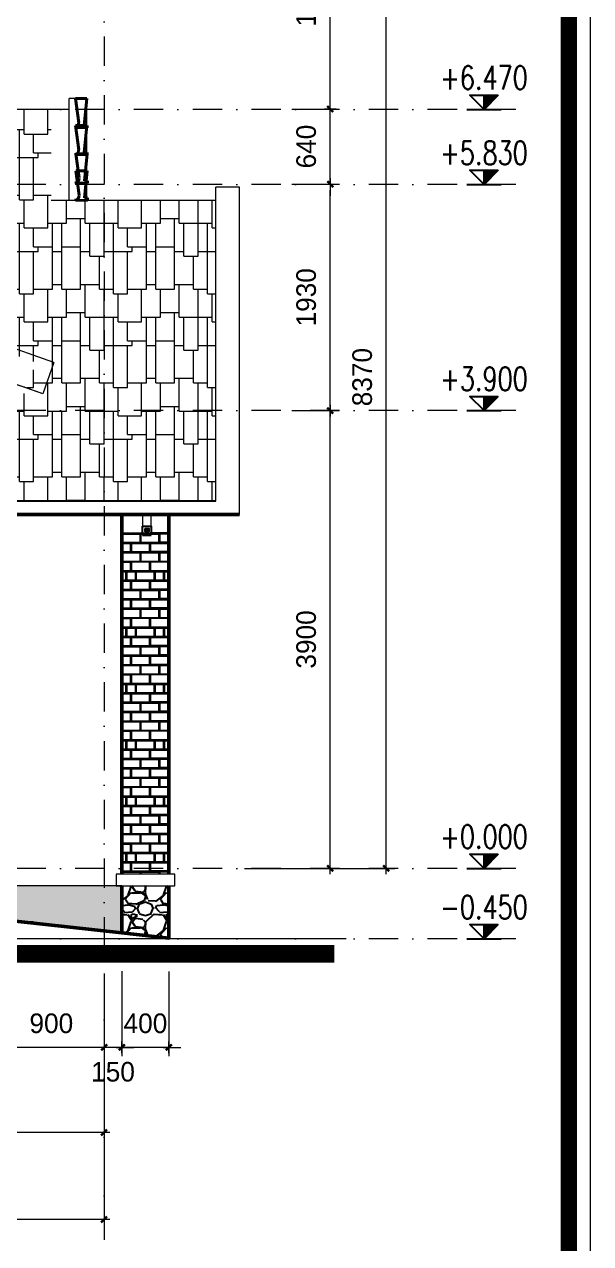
# Model space of a CAD drawing. Header units: millimetres. Extents: x 615730 to 2792744, y 139412 to 597571.
# Drawn here: x 1365610 to 1370430, y 287548 to 297935 of the extents above; entities that cross this region are included whole.
import ezdxf
from ezdxf.enums import TextEntityAlignment as Align

# ---------------------------------------------------------------- set-up
doc = ezdxf.new("R2010")
doc.units = ezdxf.units.MM
doc.header["$MEASUREMENT"] = 0
doc.header["$PDMODE"] = 34
doc.linetypes.add('DASHDOT', pattern=[1, 0.5, -0.25, 0, -0.25])
doc.layers.get('0').update_dxf_attribs({"lineweight": 5})
for name, color, linetype, lineweight in [('1', 1, 'Continuous', 40), ('3', 7, 'Continuous', 18), ('5-020', 5, 'Continuous', 15), ('DIM', 7, 'Continuous', 50), ('HATCH', 42, 'Continuous', 5), ('KITCHEN', 4, 'Continuous', 20), ('KT', 148, 'Continuous', 18), ('NET-THAY', 4, 'Continuous', 20), ('thay', 7, 'Continuous', 15), ('TIM TRUC', 149, 'DASHDOT', 9)]:
    doc.layers.add(name, color=color, linetype=linetype, lineweight=lineweight)
for name, color, linetype in [('8', 8, 'Continuous'), ('CUADI', 40, 'Continuous'), ('H', 252, 'Continuous'), ('HACH', 250, 'Continuous'), ('noi that', 29, 'Continuous'), ('TEXT', 2, 'Continuous'), ('VL', 155, 'Continuous')]:
    doc.layers.add(name, color=color, linetype=linetype)
doc.styles.add('DIM', font='txt.shx', dxfattribs={"height": 120})
doc.styles.add('VNI-AVO', font='vni-roms.shx')
doc.dimstyles.new('1-50b', dxfattribs={"dimtxt": 167, "dimasz": 50, "dimexe": 75, "dimexo": 150, "dimgap": 120, "dimtad": 1, "dimdec": 0, "dimzin": 12, "dimtxsty": 'VNI-AVO', "dimblk": ']', "dimcen": 0, "dimdle": 50, "dimclrd": 252, "dimclre": 252, "dimclrt": 2, "dimadec": 0, "dimazin": 0, "dimtfac": 1, "dimtdec": 0, "dimtix": 1, "dimtmove": 2, "dimatfit": 0, "dimldrblk": 'OPEN90', "dimfxl": 1, "dimlwd": -1, "dimlwe": -1, "dimarcsym": 0})
pattern_1 = [(228.0128, (599454.977, 300), (-2399.99946965, -2700.0004025), [40.3608, -3995.7264]), (184.9697, (599427.977, 270), (3600.00031546, 299.9973921), [69.2604, -6856.7775]), (132.5104, (599358.977, 264), (2999.9972155, -3300.00260216), [48.8364, -4834.8096]), (267.2737, (599241.977, 189), (299.99880532, 6000.0000885), [63.0714, -6244.0674]), (292.8337, (599238.977, 126), (-1500.00297163, 3599.99892353), [61.8465, -6122.8119]), (357.2737, (599262.977, 69), (-6000.0000885, 299.99880532), [63.0714, -6244.0674]), (37.6942, (599325.977, 66), (-3900.00220369, -2999.99712155), [83.4087, -8257.4547]), (72.2553, (599391.977, 117), (2100.00322881, 6599.99886937), [78.7464, -7795.8963]), (121.4296, (599415.977, 192), (-2400.00247025, 3899.99851095), [63.285, -6265.2219]), (175.2364, (599382.977, 246), (3300.0002839, -299.9974598), [72.2496, -3540.2289]), (222.3974, (599310.977, 252), (-3600.00220532, -3299.9976246), [93.4344, -9250.0125]), (138.8141, (599538.977, 186), (-2100.000884, 1799.999194), [31.8903, -3157.1532]), (171.4692, (599514.977, 207), (3899.99948544, -600.002373), [60.6711, -6006.4533]), (225, (599454.98, 216), (-3e-14, -300.000093), [42.4263, -381.8376]), (203.1986, (599433.977, 252), (1499.9999192, 600.0003976), [22.8474, -2261.8845]), (291.8014, (599412.977, 243), (-299.999973, 900.000082), [32.3109, -1583.2386]), (30.9638, (599424.977, 213), (899.9994067, 600.000745), [52.4787, -1696.8069]), (161.5651, (599469.98, 240), (600.00013, -299.999521), [37.9473, -910.7361]), (16.3895, (599238.977, 243), (3000.00065952, 899.99781295), [53.16, -5262.8535]), (70.3462, (599289.977, 258), (-1199.9985742, -3300.0006407), [44.5983, -4415.2224]), (293.1986, (599469.977, 300), (-600.0003976, 1499.9999192), [45.6945, -2239.0374]), (343.6105, (599487.977, 258), (-3000.00065952, 899.99781295), [53.16, -5262.8535]), (339.444, (599238.977, 57), (-1500.0005534, 599.998799), [51.264, -2511.9372]), (294.7751, (599286.977, 39), (-1499.9976568, 3300.00102655), [42.9534, -4252.3929]), (66.8014, (599472.977, 0), (600.0003976, 1499.9999192), [45.6945, -2239.0374]), (17.354, (599490.977, 42), (-3900.00060573, -1199.99835068), [50.2893, -4978.6272]), (69.444, (599325.977, 0), (-599.998799, -1500.0005534), [25.632, -2537.5692]), (101.3099, (599454.977, 0), (-299.9992896, 1200.0002257), [15.297, -1514.4087]), (165.9638, (599451.98, 15), (900.000164, -299.999417), [61.8465, -1175.085]), (186.009, (599391.977, 30), (2999.99992527, 299.99979524), [57.315, -5674.1769]), (303.6901, (599424.98, 186), (-300.0004, 599.999867), [43.2666, -1038.3987]), (353.1572, (599448.977, 150), (5099.99980964, -600.00239938), [75.5382, -7478.2689]), (60.9454, (599523.977, 141), (-1200.0000082, -2100.0001154), [30.8868, -3057.8022]), (90, (599538.98, 168), (-300, 300), [18, -282]), (120.2564, (599385.977, 39), (1199.99846604, -2100.00073676), [41.6772, -4126.056]), (48.0128, (599364.977, 75), (2399.99946965, 2700.0004025), [80.7216, -3955.3656]), (0, (599418.98, 135), (300, 300), [78, -222]), (325.3048, (599496.977, 135), (-2999.9982777, 2100.0025829), [47.4342, -4695.9822]), (254.0546, (599535.977, 108), (-299.9999668, -1200.000038), [43.6806, -2140.3524]), (207.646, (599523.977, 66), (-5699.99874215, -3000.00231395), [71.1195, -7040.8422]), (175.4261, (599460.977, 33), (-3900.0001675, 299.99844035), [75.2397, -7448.7222])]

# ---------------------------------------------------------------- blocks, each defined once
blk = doc.blocks.new('NGOI BO 001a')
for p, q in [((228, 80), (228, 107)), ((248, 107), (228, 107)), ((248, 10), (248, 107)), ((228, 80), (-2, 97)), ((0, 0), (-2, 97)), ((206, 34), (0, 0))]:
    blk.add_line(p, q)
blk.add_arc((211, -6), 39.8, 8.3095, 96.7156)
blk = doc.blocks.new(']')
for p, q in [((1, 0), (-1, 0)), ((0, 1), (0, -1))]:
    blk.add_line(p, q)
at = {"color": 9, "const_width": 0.4}
blk.add_lwpolyline([(-0.51, -0.51), (0.51, 0.51)], dxfattribs=at)
blk = doc.blocks.new('*D2702')
at = {"layer": 'DEFPOINTS', "color": 0, "ltscale": 10, "transparency": 16777216}
for p in [(1363789, 290000), (1366288, 290000), (1363789, 288495)]:
    blk.add_point(p, dxfattribs=at)
at = {"layer": 'KT', "color": 252, "ltscale": 10, "transparency": 16777216}
for p, q in [((1363789, 289850), (1363789, 288420)), ((1366288, 289850), (1366288, 288420)), ((1366238, 288495), (1363839, 288495))]:
    blk.add_line(p, q, dxfattribs=at)
at = {"layer": 'KT', "color": 252, "ltscale": 10, "transparency": 16777216, "xscale": 50, "yscale": 50, "zscale": 50, "rotation": 180}
blk.add_blockref(']', (1363789, 288495), dxfattribs=at)
at = {"layer": 'KT', "color": 252, "ltscale": 10, "transparency": 16777216, "xscale": 50, "yscale": 50, "zscale": 50}
blk.add_blockref(']', (1366288, 288495), dxfattribs=at)
at = {"layer": 'KT', "color": 2, "ltscale": 10, "transparency": 16777216, "insert": (1365039, 288699), "char_height": 167, "attachment_point": 5, "style": 'VNI-AVO'}
blk.add_mtext('2500', dxfattribs=at)
blk = doc.blocks.new('_Open90')
at = {"color": 0, "linetype": 'ByBlock', "lineweight": -2}
for p, q in [((0, 0), (-1, 0)), ((-0.5, 0.5), (0, 0)), ((0, 0), (-0.5, -0.5))]:
    blk.add_line(p, q, dxfattribs=at)
blk = doc.blocks.new('*D2709')
at = {"layer": 'DEFPOINTS', "color": 0, "ltscale": 10, "transparency": 16777216}
for p in [(1345789, 290000, -62), (1366288, 290000), (1345789, 287754)]:
    blk.add_point(p, dxfattribs=at)
at = {"layer": 'KT', "color": 252, "ltscale": 10, "transparency": 16777216}
for p, q in [((1345789, 289850), (1345789, 287679)), ((1366288, 289850), (1366288, 287679)), ((1366238, 287754), (1345839, 287754))]:
    blk.add_line(p, q, dxfattribs=at)
at = {"layer": 'KT', "color": 252, "ltscale": 10, "transparency": 16777216, "xscale": 50, "yscale": 50, "zscale": 50, "rotation": 180}
blk.add_blockref(']', (1345789, 287754), dxfattribs=at)
at = {"layer": 'KT', "color": 252, "ltscale": 10, "transparency": 16777216, "xscale": 50, "yscale": 50, "zscale": 50}
blk.add_blockref(']', (1366288, 287754), dxfattribs=at)
at = {"layer": 'KT', "color": 2, "ltscale": 10, "transparency": 16777216, "insert": (1356039, 287957), "char_height": 167, "attachment_point": 5, "style": 'VNI-AVO'}
blk.add_mtext('20500', dxfattribs=at)
blk = doc.blocks.new('Cao do mat dung')
at = {"layer": '8'}
blk.add_hatch(color=256, dxfattribs=at).paths.add_polyline_path([(125, 125), (0, 125), (0, 0)])
for p, q in [((0, 0), (0, 125)), ((-150, 0), (150, 0))]:
    blk.add_line(p, q)
blk.add_lwpolyline([(125, 125), (0, 0), (-125, 125)], close=True)
at = {"layer": 'TEXT', "style": 'DIM', "width": 0.75}
blk.add_attdef('%%P0.000', text='', height=180, dxfattribs=at).set_placement((0, 175), align=Align.CENTER)
blk = doc.blocks.new('*D2710')
at = {"layer": 'DEFPOINTS', "color": 0, "ltscale": 10, "transparency": 16777216}
for p in [(1367736, 294645), (1368213, 294645), (1367333, 290745)]:
    blk.add_point(p, dxfattribs=at)
at = {"layer": 'KT', "color": 252, "ltscale": 10, "transparency": 16777216}
for p, q in [((1367886, 294645), (1368288, 294645)), ((1368213, 290795), (1368213, 294595)), ((1367483, 290745), (1368288, 290745))]:
    blk.add_line(p, q, dxfattribs=at)
at = {"layer": 'KT', "color": 252, "ltscale": 10, "transparency": 16777216, "xscale": 50, "yscale": 50, "zscale": 50}
for p, rotation in [((1368213, 294645), 90), ((1368213, 290745), 270)]:
    blk.add_blockref(']', p, dxfattribs=dict(at, rotation=rotation))
at = {"layer": 'KT', "color": 2, "ltscale": 10, "transparency": 16777216, "insert": (1368009, 292695), "char_height": 167, "attachment_point": 5, "rotation": 90, "style": 'VNI-AVO'}
blk.add_mtext('3900', dxfattribs=at)
blk = doc.blocks.new('*D2711')
at = {"layer": 'DEFPOINTS', "color": 0, "ltscale": 10, "transparency": 16777216}
for p in [(1367736, 296574), (1368213, 296574), (1367736, 294645)]:
    blk.add_point(p, dxfattribs=at)
at = {"layer": 'KT', "color": 252, "ltscale": 10, "transparency": 16777216}
for p, q in [((1367886, 296574), (1368288, 296574)), ((1368213, 294695), (1368213, 296524)), ((1367886, 294645), (1368288, 294645))]:
    blk.add_line(p, q, dxfattribs=at)
at = {"layer": 'KT', "color": 252, "ltscale": 10, "transparency": 16777216, "xscale": 50, "yscale": 50, "zscale": 50}
for p, rotation in [((1368213, 296574), 90), ((1368213, 294645), 270)]:
    blk.add_blockref(']', p, dxfattribs=dict(at, rotation=rotation))
at = {"layer": 'KT', "color": 2, "ltscale": 10, "transparency": 16777216, "insert": (1368009, 295610), "char_height": 167, "attachment_point": 5, "rotation": 90, "style": 'VNI-AVO'}
blk.add_mtext('1930', dxfattribs=at)
blk = doc.blocks.new('*D2712')
at = {"layer": 'DEFPOINTS', "color": 0, "ltscale": 10, "transparency": 16777216}
for p in [(1367736, 299114), (1368213, 299114), (1367736, 297214)]:
    blk.add_point(p, dxfattribs=at)
at = {"layer": 'KT', "color": 252, "ltscale": 10, "transparency": 16777216}
for p, q in [((1367886, 299114), (1368288, 299114)), ((1368213, 297264), (1368213, 299064)), ((1367886, 297214), (1368288, 297214))]:
    blk.add_line(p, q, dxfattribs=at)
at = {"layer": 'KT', "color": 252, "ltscale": 10, "transparency": 16777216, "xscale": 50, "yscale": 50, "zscale": 50}
for p, rotation in [((1368213, 299114), 90), ((1368213, 297214), 270)]:
    blk.add_blockref(']', p, dxfattribs=dict(at, rotation=rotation))
at = {"layer": 'KT', "color": 2, "ltscale": 10, "transparency": 16777216, "insert": (1368009, 298164), "char_height": 167, "attachment_point": 5, "rotation": 90, "style": 'VNI-AVO'}
blk.add_mtext('1900', dxfattribs=at)
blk = doc.blocks.new('*D2713')
at = {"layer": 'DEFPOINTS', "color": 0, "ltscale": 10, "transparency": 16777216}
for p in [(1367742, 299115), (1368689, 299115), (1367736, 290745)]:
    blk.add_point(p, dxfattribs=at)
at = {"layer": 'KT', "color": 252, "ltscale": 10, "transparency": 16777216}
for p, q in [((1367892, 299115), (1368764, 299115)), ((1368689, 290795), (1368689, 299065)), ((1367886, 290745), (1368764, 290745))]:
    blk.add_line(p, q, dxfattribs=at)
at = {"layer": 'KT', "color": 252, "ltscale": 10, "transparency": 16777216, "xscale": 50, "yscale": 50, "zscale": 50}
for p, rotation in [((1368689, 299115), 90), ((1368689, 290745), 270)]:
    blk.add_blockref(']', p, dxfattribs=dict(at, rotation=rotation))
at = {"layer": 'KT', "color": 2, "ltscale": 10, "transparency": 16777216, "insert": (1368486, 294930), "char_height": 167, "attachment_point": 5, "rotation": 90, "style": 'VNI-AVO'}
blk.add_mtext('8370', dxfattribs=at)
blk = doc.blocks.new('*D2456')
at = {"layer": 'DEFPOINTS', "color": 0, "ltscale": 10, "transparency": 16777216}
for p in [(1366440, 290020), (1366840, 290016), (1366440, 289220)]:
    blk.add_point(p, dxfattribs=at)
at = {"layer": 'KT', "color": 252, "ltscale": 10, "transparency": 16777216}
for p, q in [((1366440, 289870), (1366440, 289145)), ((1366840, 289866), (1366840, 289145)), ((1366390, 289220), (1366340, 289220)), ((1366840, 289220), (1366440, 289220)), ((1366890, 289220), (1366940, 289220))]:
    blk.add_line(p, q, dxfattribs=at)
at = {"layer": 'KT', "color": 252, "ltscale": 10, "transparency": 16777216, "xscale": 50, "yscale": 50, "zscale": 50}
blk.add_blockref(']', (1366440, 289220), dxfattribs=at)
at = {"layer": 'KT', "color": 252, "ltscale": 10, "transparency": 16777216, "xscale": 50, "yscale": 50, "zscale": 50, "rotation": 180}
blk.add_blockref(']', (1366840, 289220), dxfattribs=at)
at = {"layer": 'KT', "color": 2, "ltscale": 10, "transparency": 16777216, "insert": (1366640, 289424), "char_height": 167, "attachment_point": 5, "style": 'VNI-AVO'}
blk.add_mtext('400', dxfattribs=at)
blk = doc.blocks.new('*D2457')
at = {"layer": 'DEFPOINTS', "color": 0, "ltscale": 10, "transparency": 16777216}
for p in [(1366440, 290020), (1366288, 290000), (1366288, 289220)]:
    blk.add_point(p, dxfattribs=at)
at = {"layer": 'KT', "color": 252, "ltscale": 10, "transparency": 16777216}
for p, q in [((1366288, 289850), (1366288, 289145)), ((1366440, 289870), (1366440, 289145)), ((1366238, 289220), (1366188, 289220)), ((1366440, 289220), (1366288, 289220)), ((1366490, 289220), (1366540, 289220))]:
    blk.add_line(p, q, dxfattribs=at)
at = {"layer": 'KT', "color": 252, "ltscale": 10, "transparency": 16777216, "xscale": 50, "yscale": 50, "zscale": 50}
blk.add_blockref(']', (1366288, 289220), dxfattribs=at)
at = {"layer": 'KT', "color": 252, "ltscale": 10, "transparency": 16777216, "xscale": 50, "yscale": 50, "zscale": 50, "rotation": 180}
blk.add_blockref(']', (1366440, 289220), dxfattribs=at)
at = {"layer": 'KT', "color": 2, "ltscale": 10, "transparency": 16777216, "insert": (1366364, 289011), "char_height": 167, "attachment_point": 5, "style": 'VNI-AVO'}
blk.add_mtext('150', dxfattribs=at)
blk = doc.blocks.new('*D2506')
at = {"layer": 'DEFPOINTS', "color": 0, "ltscale": 10, "transparency": 16777216}
for p in [(1365389, 290016), (1366288, 290000), (1365389, 289220)]:
    blk.add_point(p, dxfattribs=at)
at = {"layer": 'KT', "color": 252, "ltscale": 10, "transparency": 16777216}
for p, q in [((1365389, 289866), (1365389, 289145)), ((1366288, 289850), (1366288, 289145)), ((1366238, 289220), (1365439, 289220))]:
    blk.add_line(p, q, dxfattribs=at)
at = {"layer": 'KT', "color": 252, "ltscale": 10, "transparency": 16777216, "xscale": 50, "yscale": 50, "zscale": 50, "rotation": 180}
blk.add_blockref(']', (1365389, 289220), dxfattribs=at)
at = {"layer": 'KT', "color": 252, "ltscale": 10, "transparency": 16777216, "xscale": 50, "yscale": 50, "zscale": 50}
blk.add_blockref(']', (1366288, 289220), dxfattribs=at)
at = {"layer": 'KT', "color": 2, "ltscale": 10, "transparency": 16777216, "insert": (1365839, 289424), "char_height": 167, "attachment_point": 5, "style": 'VNI-AVO'}
blk.add_mtext('900', dxfattribs=at)
blk = doc.blocks.new('*D2523')
at = {"layer": 'DEFPOINTS', "color": 0, "ltscale": 10, "transparency": 16777216}
for p in [(1367736, 297214), (1368213, 297214), (1367736, 296574)]:
    blk.add_point(p, dxfattribs=at)
at = {"layer": 'KT', "color": 252, "ltscale": 10, "transparency": 16777216}
for p, q in [((1368213, 297264), (1368213, 297314)), ((1367886, 297214), (1368288, 297214)), ((1368213, 296574), (1368213, 297214)), ((1367886, 296574), (1368288, 296574)), ((1368213, 296524), (1368213, 296474))]:
    blk.add_line(p, q, dxfattribs=at)
at = {"layer": 'KT', "color": 252, "ltscale": 10, "transparency": 16777216, "xscale": 50, "yscale": 50, "zscale": 50}
for p, rotation in [((1368213, 297214), 270), ((1368213, 296574), 90)]:
    blk.add_blockref(']', p, dxfattribs=dict(at, rotation=rotation))
at = {"layer": 'KT', "color": 2, "ltscale": 10, "transparency": 16777216, "insert": (1368009, 296894), "char_height": 167, "attachment_point": 5, "rotation": 90, "style": 'VNI-AVO'}
blk.add_mtext('640', dxfattribs=at)

msp = doc.modelspace()

# ---------------------------------------------------------------- hatches: boundary and pattern name
at = {"layer": 'HACH'}
h = msp.add_hatch(dxfattribs=at)
h.set_pattern_fill('BRICK08', color=256, scale=20, style=0, pattern_type=2)
h.set_pattern_definition([(0, (599679, 400), (0, 480), [75, -405]), (270, (599479, 75), (480, -9e-14), [75, -405]), (270, (599639, 75), (480, -9e-14), [75, -405]), (270, (599319, 75), (480, -9e-14), [75, -405]), (270, (599399, 155), (480, -9e-14), [75, -405]), (270, (599559, 155), (480, -9e-14), [75, -405]), (270, (599719, 155), (480, -9e-14), [75, -405]), (270, (599479, 235), (480, -9e-14), [75, -405]), (270, (599639, 235), (480, -9e-14), [75, -405]), (270, (599319, 235), (480, -9e-14), [75, -405]), (270, (599719, 315), (480, -9e-14), [75, -405]), (270, (599559, 315), (480, -9e-14), [75, -405]), (270, (599399, 315), (480, -9e-14), [75, -405]), (270, (599319, 395), (480, -9e-14), [75, -405]), (270, (599639, 395), (480, -9e-14), [75, -405]), (270, (599479, 395), (480, -9e-14), [75, -405]), (270, (599279, 475), (480, -9e-14), [75, -405]), (270, (599679, 475), (480, -9e-14), [75, -405]), (270, (599519, 475), (480, -9e-14), [75, -405]), (270, (599439, 475), (480, -9e-14), [75, -405]), (180, (599314, 160), (-6e-14, -480), [155, -325]), (180, (599394, 240), (-6e-14, -480), [155, -325]), (180, (599314, 320), (-6e-14, -480), [155, -325]), (0, (599279, 400), (0, 480), [155, -325]), (0, (599279, 480), (0, 480), [35, -445]), (270, (599434, 475), (480, -9e-14), [75, -405]), (270, (599514, 475), (480, -9e-14), [75, -405]), (270, (599674, 475), (480, -9e-14), [75, -405]), (270, (599274, 475), (480, -9e-14), [75, -405]), (270, (599634, 395), (480, -9e-14), [75, -405]), (270, (599474, 395), (480, -9e-14), [75, -405]), (270, (599314, 395), (480, -9e-14), [75, -405]), (270, (599714, 315), (480, -9e-14), [75, -405]), (270, (599554, 315), (480, -9e-14), [75, -405]), (270, (599394, 315), (480, -9e-14), [75, -405]), (270, (599634, 235), (480, -9e-14), [75, -405]), (270, (599474, 235), (480, -9e-14), [75, -405]), (270, (599314, 235), (480, -9e-14), [75, -405]), (270, (599714, 155), (480, -9e-14), [75, -405]), (270, (599554, 155), (480, -9e-14), [75, -405]), (270, (599394, 155), (480, -9e-14), [75, -405]), (270, (599634, 75), (480, -9e-14), [75, -405]), (270, (599474, 75), (480, -9e-14), [75, -405]), (270, (599314, 75), (480, -9e-14), [75, -405]), (0, (599279, 475), (0, 480), [155, -325]), (180, (599394, 315), (-6e-14, -480), [155, -325]), (180, (599314, 75), (-6e-14, -480), [155, -325]), (0, (599319, 75), (0, 480), [155, -325]), (0, (599399, 80), (0, 480), [155, -325]), (0, (599559, 80), (0, 480), [155, -325]), (0, (599559, 155), (0, 480), [155, -325]), (0, (599479, 160), (0, 480), [155, -325]), (0, (599399, 155), (0, 480), [155, -325]), (0, (599319, 160), (0, 480), [155, -325]), (0, (599319, 235), (0, 480), [155, -325]), (0, (599399, 240), (0, 480), [155, -325]), (0, (599479, 235), (0, 480), [155, -325]), (0, (599559, 240), (0, 480), [155, -325]), (0, (599239, 155), (0, 480), [155, -325]), (0, (599239, 80), (0, 480), [155, -325]), (0, (599159, 235), (0, 480), [155, -325]), (180, (599634, 75), (-6e-14, -480), [155, -325]), (0, (599439, 475), (0, 480), [75, -405]), (0, (599519, 475), (0, 480), [155, -325]), (0, (599319, 395), (0, 480), [155, -325]), (0, (599439, 400), (0, 480), [75, -405]), (0, (599519, 400), (0, 480), [155, -325]), (0, (599479, 395), (0, 480), [155, -325]), (0, (599479, 320), (0, 480), [155, -325]), (0, (599319, 320), (0, 480), [155, -325]), (0, (599399, 315), (0, 480), [155, -325]), (0, (599559, 315), (0, 480), [155, -325]), (0, (599679, 475), (0, 480), [75, -405]), (0, (599159, 395), (0, 480), [155, -325]), (0, (599319, 480), (0, 480), [155, -325]), (0, (599479, 480), (0, 480), [155, -325]), (0, (599639, 480), (0, 480), [120, -360])])
h.paths.add_polyline_path([(1366439.6, 293602.3), (1366839.6, 293602.3), (1366839.6, 290695), (1366439.6, 290695)])
at = {"layer": 'KT', "ltscale": 10}
h = msp.add_hatch(dxfattribs=at)
h.set_pattern_fill('CEDAR', color=256, scale=800, style=0, pattern_type=2)
h.set_pattern_definition([(0, (600767.4, 0), (0, 800), [-280, 80, -160, 80, -200]), (0, (600767.4, 40), (0, 800), [-120, 160, -80, 160, -280]), (0, (600767.4, 200), (0, 800), [-40, 200, -560]), (0, (600767.4, 240), (0, 800), [40, -200, 160, -160, 240]), (0, (600767.4, 280), (0, 800), [-400, 160, -240]), (0, (600767.4, 440), (0, 800), [120, -680]), (0, (600767.4, 480), (0, 800), [-120, 160, -80, 160, -160, 120]), (0, (600767.4, 520), (0, 800), [-280, 80, -160, 160, -120]), (0, (600767.4, 760), (0, 800), [-600, 120, -80]), (0, (600767.4, 800), (0, 800), [160, -560, 80]), (90, (600767.4, 0), (-800, 5e-14), [240, -200, 360]), (90, (600807.4, 0), (-800, 5e-14), [-200, 240, -360]), (90, (600887.4, 0), (-800, 5e-14), [-40, 160, -240, 360]), (90, (600927.4, 0), (-800, 5e-14), [40, -760]), (90, (601007.4, 0), (-800, 5e-14), [-200, 280, -320]), (90, (601047.4, 0), (-800, 5e-14), [240, -240, 320]), (90, (601127.4, 0), (-800, 5e-14), [240, -240, 320]), (90, (601167.4, 0), (-800, 5e-14), [-240, 240, -320]), (90, (601287.4, 0), (-800, 5e-14), [280, -200, 320]), (90, (601327.4, 0), (-800, 5e-14), [-240, 280, -280]), (90, (601367.4, 0), (-800, 5e-14), [240, -520, 40]), (90, (601447.4, 0), (-800, 5e-14), [-480, 280, -40]), (90, (601487.4, 0), (-800, 5e-14), [480, -280, 40])])
h.paths.add_polyline_path([(1359606.4, 297211), (1365188.9, 295238.7), (1365188.9, 297211)])
h.paths.add_polyline_path([(1365388.9, 297211), (1365188.9, 297211), (1365188.9, 295238.7), (1365388.9, 295168)], flags=17)
h.paths.add_polyline_path([(1365388.9, 295168), (1365710, 295054.6), (1365615.7, 294787.6), (1365388.9, 294867.7), (1365388.9, 294595), (1362865.5, 294595), (1364311.9, 294083.9), (1364257.6, 293930.1), (1363888.9, 294060.3), (1363888.9, 293874.1), (1367239.6, 293874.2), (1367239.6, 296433.9), (1365838.9, 296433.9), (1365838.9, 297211), (1365388.9, 297211)])
at = {"layer": 'noi that'}
h = msp.add_hatch(dxfattribs=at)
h.set_pattern_fill('GRAVEL', color=256, scale=300, style=0)
h.set_pattern_definition(pattern_1)
h.paths.add_polyline_path([(1366439.6, 290595), (1366389.6, 290595), (1365388.9, 290595), (1365388.9, 290295), (1365534.4, 290295), (1366439.6, 290195.5)])
h.paths.add_polyline_path([(1363588.6, 290295), (1363588.6, 290595), (1363538.6, 290595), (1363242.2, 290595), (1363208.7, 290555.6), (1363240.1, 290492.7), (1363240.1, 290463.4), (1363219.2, 290443.1), (1362825.1, 290443.1), (1362793.6, 290425.6), (1362592.4, 290425.6), (1362565.8, 290445.2), (1362449.2, 290445.2), (1362445.6, 290440.3), (1362419.8, 290412.4), (1362391.9, 290386.5), (1362361.1, 290363.4), (1362329, 290343.2), (1362294, 290326.4), (1362257.7, 290313.1), (1362220, 290303.3), (1362180.8, 290297), (1362140.3, 290295)])
h.paths.add_polyline_path([(1362140.3, 290295), (1362099.7, 290297), (1362060.6, 290303.3), (1362022.9, 290313.1), (1361986.6, 290326.4), (1361951.6, 290343.2), (1361918.8, 290363.4), (1361888.7, 290386.5), (1361860.8, 290412.4), (1361834.9, 290440.3), (1361831.4, 290445.2), (1359417.4, 290445.2), (1359413.7, 290440.3), (1359388.5, 290412.4), (1359359.9, 290386.5), (1359329.8, 290363.4), (1359297, 290343.2), (1359262.1, 290326.4), (1359225.7, 290313.1), (1359188, 290303.3), (1359148.9, 290297), (1359108.3, 290295)])
h.paths.add_polyline_path([(1358803.7, 290440.3), (1358780.6, 290471), (1358761, 290503.9), (1358744.3, 290538.8), (1358735.8, 290562.5), (1358678, 290540.1), (1358678.6, 290530.4), (1358660.2, 290533.3), (1358658.3, 290532.5), (1358658.3, 290533.6), (1358642.2, 290536), (1358599.6, 290555.6), (1358560.4, 290595), (1358089.5, 290595), (1358089.5, 290445), (1358389.5, 290445), (1358389.5, 290295), (1359108.3, 290295), (1359067.8, 290297), (1359028.7, 290303.3), (1358990.9, 290313.1), (1358954.6, 290326.4), (1358920.4, 290343.2), (1358887.5, 290363.4), (1358857.5, 290386.5), (1358828.8, 290412.4)])
h = msp.add_hatch(dxfattribs=at)
h.set_pattern_fill('GRAVEL', color=256, scale=300, style=0)
h.set_pattern_definition(pattern_1)
h.paths.add_polyline_path([(1366839.6, 290595), (1366439.6, 290595), (1366439.6, 290195.5), (1366839.6, 290151.6)])

# ---------------------------------------------------------------- linework, layer by layer
at = {"layer": '3'}
msp.add_line((1366439.6, 290595), (1365388.9, 290595), dxfattribs=at)
at = {"layer": '5-020', "color": 1}
msp.add_lwpolyline([(1368347.9, 290145), (1362828, 290145), (1362828, 290145), (1343732.9, 290145)], dxfattribs=at)
at = {"layer": 'CUADI'}
for p, q in [((1366636.4, 293641.5), (1366669.1, 293613.6)), ((1366669.1, 293641.5), (1366636.4, 293613.6)), ((1366636.4, 293641.5), (1366669.1, 293613.6)), ((1366669.1, 293641.5), (1366636.4, 293613.6)), ((1366636.4, 293641.5), (1366669.1, 293613.6)), ((1366669.1, 293641.5), (1366636.4, 293613.6)), ((1366636.4, 293641.5), (1366669.1, 293613.6)), ((1366669.1, 293641.5), (1366636.4, 293613.6)), ((1366636.4, 293641.5), (1366669.1, 293613.6)), ((1366669.1, 293641.5), (1366636.4, 293613.6)), ((1366636.4, 293641.5), (1366669.1, 293613.6)), ((1366669.1, 293641.5), (1366636.4, 293613.6)), ((1366636.4, 293641.5), (1366669.1, 293613.6)), ((1366669.1, 293641.5), (1366636.4, 293613.6)), ((1366636.4, 293641.5), (1366669.1, 293613.6)), ((1366669.1, 293641.5), (1366636.4, 293613.6)), ((1366636.4, 293641.5), (1366669.1, 293613.6)), ((1366669.1, 293641.5), (1366636.4, 293613.6)), ((1366636.4, 293641.5), (1366669.1, 293613.6)), ((1366669.1, 293641.5), (1366636.4, 293613.6)), ((1366636.4, 293641.5), (1366669.1, 293613.6)), ((1366669.1, 293641.5), (1366636.4, 293613.6)), ((1366636.4, 293641.5), (1366669.1, 293613.6)), ((1366669.1, 293641.5), (1366636.4, 293613.6)), ((1366636.4, 293641.5), (1366669.1, 293613.6)), ((1366669.1, 293641.5), (1366636.4, 293613.6)), ((1366636.4, 293641.5), (1366669.1, 293613.6)), ((1366669.1, 293641.5), (1366636.4, 293613.6)), ((1366636.4, 293641.5), (1366669.1, 293613.6)), ((1366669.1, 293641.5), (1366636.4, 293613.6)), ((1366616.4, 293583.2), (1366689.1, 293583.2)), ((1366616.4, 293583.2), (1366689.1, 293583.2)), ((1366616.4, 293583.2), (1366689.1, 293583.2)), ((1366616.4, 293583.2), (1366689.1, 293583.2)), ((1366616.4, 293583.2), (1366689.1, 293583.2)), ((1366616.4, 293583.2), (1366689.1, 293583.2)), ((1366616.4, 293583.2), (1366689.1, 293583.2)), ((1366616.4, 293583.2), (1366689.1, 293583.2)), ((1366616.4, 293583.2), (1366689.1, 293583.2)), ((1366616.4, 293583.2), (1366689.1, 293583.2)), ((1366616.4, 293583.2), (1366689.1, 293583.2)), ((1366616.4, 293583.2), (1366689.1, 293583.2)), ((1366616.4, 293583.2), (1366689.1, 293583.2)), ((1366616.4, 293583.2), (1366689.1, 293583.2)), ((1366616.4, 293583.2), (1366689.1, 293583.2))]:
    msp.add_line(p, q, dxfattribs=at)
for points in [[(1366616.4, 293661.5), (1366689.1, 293661.5), (1366689.1, 293593.6), (1366616.4, 293593.6)], [(1366616.4, 293661.5), (1366689.1, 293661.5), (1366689.1, 293593.6), (1366616.4, 293593.6)], [(1366616.4, 293661.5), (1366689.1, 293661.5), (1366689.1, 293593.6), (1366616.4, 293593.6)], [(1366616.4, 293661.5), (1366689.1, 293661.5), (1366689.1, 293593.6), (1366616.4, 293593.6)], [(1366616.4, 293661.5), (1366689.1, 293661.5), (1366689.1, 293593.6), (1366616.4, 293593.6)], [(1366616.4, 293661.5), (1366689.1, 293661.5), (1366689.1, 293593.6), (1366616.4, 293593.6)], [(1366616.4, 293661.5), (1366689.1, 293661.5), (1366689.1, 293593.6), (1366616.4, 293593.6)], [(1366616.4, 293661.5), (1366689.1, 293661.5), (1366689.1, 293593.6), (1366616.4, 293593.6)], [(1366616.4, 293661.5), (1366689.1, 293661.5), (1366689.1, 293593.6), (1366616.4, 293593.6)], [(1366616.4, 293661.5), (1366689.1, 293661.5), (1366689.1, 293593.6), (1366616.4, 293593.6)], [(1366616.4, 293661.5), (1366689.1, 293661.5), (1366689.1, 293593.6), (1366616.4, 293593.6)], [(1366616.4, 293661.5), (1366689.1, 293661.5), (1366689.1, 293593.6), (1366616.4, 293593.6)], [(1366616.4, 293661.5), (1366689.1, 293661.5), (1366689.1, 293593.6), (1366616.4, 293593.6)], [(1366616.4, 293661.5), (1366689.1, 293661.5), (1366689.1, 293593.6), (1366616.4, 293593.6)], [(1366616.4, 293661.5), (1366689.1, 293661.5), (1366689.1, 293593.6), (1366616.4, 293593.6)], [(1366636.4, 293641.5), (1366669.1, 293641.5), (1366669.1, 293613.6), (1366636.4, 293613.6)], [(1366636.4, 293641.5), (1366669.1, 293641.5), (1366669.1, 293613.6), (1366636.4, 293613.6)], [(1366636.4, 293641.5), (1366669.1, 293641.5), (1366669.1, 293613.6), (1366636.4, 293613.6)], [(1366636.4, 293641.5), (1366669.1, 293641.5), (1366669.1, 293613.6), (1366636.4, 293613.6)], [(1366636.4, 293641.5), (1366669.1, 293641.5), (1366669.1, 293613.6), (1366636.4, 293613.6)], [(1366636.4, 293641.5), (1366669.1, 293641.5), (1366669.1, 293613.6), (1366636.4, 293613.6)], [(1366636.4, 293641.5), (1366669.1, 293641.5), (1366669.1, 293613.6), (1366636.4, 293613.6)], [(1366636.4, 293641.5), (1366669.1, 293641.5), (1366669.1, 293613.6), (1366636.4, 293613.6)], [(1366636.4, 293641.5), (1366669.1, 293641.5), (1366669.1, 293613.6), (1366636.4, 293613.6)], [(1366636.4, 293641.5), (1366669.1, 293641.5), (1366669.1, 293613.6), (1366636.4, 293613.6)], [(1366636.4, 293641.5), (1366669.1, 293641.5), (1366669.1, 293613.6), (1366636.4, 293613.6)], [(1366636.4, 293641.5), (1366669.1, 293641.5), (1366669.1, 293613.6), (1366636.4, 293613.6)], [(1366636.4, 293641.5), (1366669.1, 293641.5), (1366669.1, 293613.6), (1366636.4, 293613.6)], [(1366636.4, 293641.5), (1366669.1, 293641.5), (1366669.1, 293613.6), (1366636.4, 293613.6)], [(1366636.4, 293641.5), (1366669.1, 293641.5), (1366669.1, 293613.6), (1366636.4, 293613.6)]]:
    msp.add_lwpolyline(points, close=True, dxfattribs=at)
at = {"layer": 'DIM', "ltscale": 10}
msp.add_line((1367439.6, 293760.1), (1357540.9, 293760.6, 14.7), dxfattribs=at)
for points in [[(1366439.6, 290695), (1366439.6, 293760.1), (1366839.6, 293760.1), (1366839.6, 290695)], [(1366839.6, 290595), (1366839.6, 290151.6), (1366439.6, 290195.5), (1366439.6, 290595)], [(1365534.4, 290295), (1366439.6, 290195.5)]]:
    msp.add_lwpolyline(points, dxfattribs=at)
at = {"layer": 'DIM', "ltscale": 10, "const_width": 1, "elevation": 14.7}
msp.add_lwpolyline([(1357940.9, 290745), (1357940.9, 290595), (1358240.9, 290595), (1358240.9, 290445), (1358540.9, 290445), (1358540.9, 290295), (1365685.9, 290295), (1365685.9, 290295)], dxfattribs=at)
at = {"layer": 'H', "const_width": 138.2}
msp.add_lwpolyline([(1343242.3, 285120.6), (1370245.2, 285120.6), (1370245.2, 304105.6), (1343242.3, 304105.6)], close=True, dxfattribs=at)
at = {"layer": 'HATCH', "const_width": 150}
msp.add_lwpolyline([(1343628.9, 290016.3), (1368247.9, 290016.3)], dxfattribs=at)
at = {"layer": 'KITCHEN'}
for p, q in [((1365861.4, 295054.6, 14.7), (1358675.1, 297593.5, 14.4)), ((1365767.1, 294787.6, 14.7), (1358580.8, 297326.5, 14.6)), ((1366140.4, 297303.2, 14.7), (1365990.4, 297303.2, 14.7)), ((1365990.4, 296433.9, 14.7), (1365990.4, 297303.2, 14.7)), ((1366140.4, 296433.9, 14.7), (1366140.4, 297303.2, 14.7)), ((1365990.4, 297211, 14.7), (1359757.8, 297211, 14.7)), ((1367239.6, 293874.2), (1367239.6, 296548.4)), ((1367439.6, 293760.1), (1367439.6, 296548.4)), ((1367239.6, 296433.9), (1365838.9, 296433.9)), ((1365861.4, 295054.6, 14.7), (1365767.1, 294787.6, 14.7))]:
    msp.add_line(p, q, dxfattribs=at)
at = {"layer": 'NET-THAY'}
msp.add_line((1367439.6, 296548.4), (1367239.6, 296548.4), dxfattribs=at)
msp.add_lwpolyline([(1366889.6, 290695), (1366389.6, 290695), (1366389.6, 290595), (1366889.6, 290595)], close=True, dxfattribs=at)
at = {"layer": 'thay'}
for p, q in [((1366616.4, 293760.1), (1366616.4, 293583.2)), ((1366689.1, 293583.2), (1366689.1, 293760.1)), ((1366839.6, 293545), (1366839.6, 293015.8))]:
    msp.add_line(p, q, dxfattribs=at)
at = {"layer": 'thay', "linetype": 'Continuous'}
msp.add_lwpolyline([(1343058, 284936.3), (1370429.5, 284936.3), (1370429.5, 304289.9), (1343058, 304289.9)], close=True, dxfattribs=at)
at = {"layer": 'TIM TRUC', "ltscale": 500}
for p, q in [((1366288.5, 299831.5), (1366288.5, 287548.1)), ((1369792.6, 297211), (1344501.4, 297211, -62)), ((1369792.6, 296570.5), (1344501.4, 296570.5, -62)), ((1369792.6, 294644.9), (1344501.4, 294644.9, -62)), ((1369792.6, 290745), (1344501.4, 290745, -62)), ((1369792.6, 290145), (1344501.4, 290145, -62))]:
    msp.add_line(p, q, dxfattribs=at)
at = {"layer": 'TIM TRUC', "ltscale": 50}
msp.add_line((1365767.1, 294787.6, 14.7), (1364595.4, 295201.5, 14.6), dxfattribs=at)
at = {"layer": 'VL', "ltscale": 10}
msp.add_line((1367239.6, 293874.2), (1363888.9, 293874.1), dxfattribs=at)

# ---------------------------------------------------------------- block references
at = {"layer": '1', "rotation": 268.4273187294957}
for p in [(1366043.7, 297303.9, 14.7), (1366043.7, 297073.8, 14.7), (1366047.5, 296833.6, 14.7), (1366047.5, 296686.9, 14.7)]:
    msp.add_blockref('NGOI BO 001a', p, dxfattribs=at)
at = {"layer": 'TEXT'}
ref = msp.add_blockref('Cao do mat dung', (1369522.4, 297211), dxfattribs=dict(at, xscale=0.9702581369783729, yscale=0.9702581369783729, zscale=0.9702581369783729))
ref.add_attrib('%%P0.000', '+6.470', dxfattribs={"height": 200, "style": 'DIM', "width": 0.75}).set_placement((1369522.4, 297380.8), align=Align.CENTER)
ref = msp.add_blockref('Cao do mat dung', (1369522.4, 296570.5), dxfattribs=dict(at, xscale=0.9702581369783729, yscale=0.9702581369783729, zscale=0.9702581369783729))
ref.add_attrib('%%P0.000', '+5.830', dxfattribs={"height": 200, "style": 'DIM', "width": 0.75}).set_placement((1369522.4, 296740.2), align=Align.CENTER)
ref = msp.add_blockref('Cao do mat dung', (1369522.4, 294644.9), dxfattribs=dict(at, xscale=0.9702581369783729, yscale=0.9702581369783729, zscale=0.9702581369783729))
ref.add_attrib('%%P0.000', '+3.900', dxfattribs={"height": 200, "style": 'DIM', "width": 0.75}).set_placement((1369522.4, 294814.7), align=Align.CENTER)
ref = msp.add_blockref('Cao do mat dung', (1369522.4, 290745), dxfattribs=dict(at, xscale=0.9702581369783729, yscale=0.9702581369783729, zscale=0.9702581369783729))
ref.add_attrib('%%P0.000', '+0.000', dxfattribs={"height": 200, "style": 'DIM', "width": 0.75}).set_placement((1369522.4, 290914.7), align=Align.CENTER)
ref = msp.add_blockref('Cao do mat dung', (1369522.4, 290145), dxfattribs=dict(at, xscale=0.9702581369783729, yscale=0.9702581369783729, zscale=0.9702581369783729))
ref.add_attrib('%%P0.000', '-0.450', dxfattribs={"height": 200, "style": 'DIM', "width": 0.75}).set_placement((1369522.4, 290314.7), align=Align.CENTER)

# ---------------------------------------------------------------- dimensions: what is measured, and where the dimension line sits
at = {"layer": 'KT', "ltscale": 10}
for base, p1, p2, angle, picture, middle in [((1368689, 299115.3), (1367735.6, 290745), (1367742.2, 299115.3), 90, '*D2713', (1368485.5, 294930.1)), ((1368212.9, 299114.3), (1367735.6, 297214), (1367735.6, 299114.3), 90, '*D2712', (1368009.4, 298164.2)), ((1368212.9468, 297214.0224), (1367735.5568, 296574.4522), (1367735.5568, 297214.0224), 90, '*D2523', (1368009.4468, 296894.2373)), ((1368212.9, 296574.5), (1367735.6, 294644.9), (1367735.6, 296574.5), 90, '*D2711', (1368009.4, 295609.7)), ((1368212.9, 294644.9), (1367333.3, 290745), (1367735.6, 294644.9), 90, '*D2710', (1368009.4, 292694.9)), ((1345788.8, 287753.8), (1366288.5, 290000.4), (1345788.8, 290000.4, -62), 180, '*D2709', (1356038.7, 287957.3)), ((1363788.9, 288495.4), (1366288.5, 290000.4), (1363788.9, 290000.4), 180, '*D2702', (1365038.7, 288698.9))]:
    dim = msp.add_linear_dim(base=base, p1=p1, p2=p2, angle=angle, dimstyle='1-50b', dxfattribs=at)
    dim.commit()
    dim.dimension.update_dxf_attribs({"geometry": picture, "text_midpoint": middle})
for base, p1, p2, picture, middle in [((1365388.9, 289220.4), (1366288.5, 290000.4), (1365388.9, 290016.3), '*D2506', (1365838.7, 289423.9)), ((1366439.6, 289220.4), (1366839.6, 290016.1), (1366439.6, 290019.6), '*D2456', (1366639.6, 289423.9))]:
    dim = msp.add_linear_dim(base=base, p1=p1, p2=p2, dimstyle='1-50b', dxfattribs=at)
    dim.commit()
    dim.dimension.update_dxf_attribs({"geometry": picture, "text_midpoint": middle})
dim = msp.add_linear_dim(base=(1366288.5, 289220.4), p1=(1366439.6, 290019.6), p2=(1366288.5, 290000.4), text='150', dimstyle='1-50b', dxfattribs=at)
dim.commit()
dim.dimension.update_dxf_attribs({"geometry": '*D2457', "text_midpoint": (1366364, 289010.7), "dimtype": 160})

doc.saveas('drawing.dxf')
